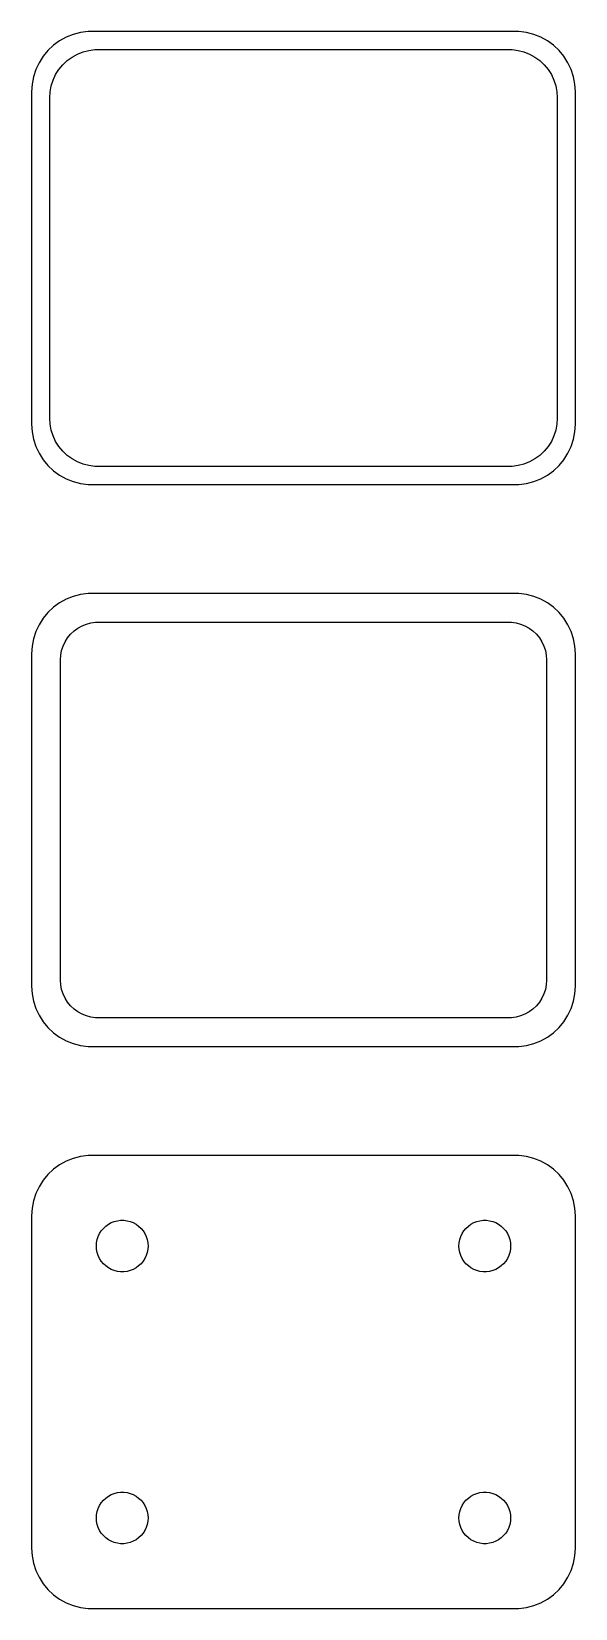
# Model space of a CAD drawing. Header units: metres. Extents: x -22 to 22, y 121 to 251.
import ezdxf

# ---------------------------------------------------------------- set-up
doc = ezdxf.new("R2010")
doc.units = ezdxf.units.M

msp = doc.modelspace()

# ---------------------------------------------------------------- linework, layer by layer
for p, q in [((-19.6289, 250.774), (-20.1791, 250.472)), ((-19.0451, 251.005), (-19.6289, 250.774)), ((-18.4369, 251.161), (-19.0451, 251.005)), ((-17.8139, 251.24), (-18.4369, 251.161)), ((17.8139, 251.24), (-17.8139, 251.24)), ((18.4369, 251.161), (17.8139, 251.24)), ((19.0451, 251.005), (18.4369, 251.161)), ((19.6289, 250.774), (19.0451, 251.005)), ((20.1791, 250.472), (19.6289, 250.774)), ((-21.1448, 249.673), (-21.5451, 249.189)), ((-20.6871, 250.103), (-21.1448, 249.673)), ((-20.1791, 250.472), (-20.6871, 250.103)), ((-19.1433, 249.127), (-18.7031, 249.369)), ((-18.7031, 249.369), (-18.2361, 249.554)), ((-18.2361, 249.554), (-17.7495, 249.679)), ((-17.7495, 249.679), (-17.2512, 249.742)), ((-17.2512, 249.742), (17.2512, 249.742)), ((17.2512, 249.742), (17.7495, 249.679)), ((17.7495, 249.679), (18.2361, 249.554)), ((18.2361, 249.554), (18.7031, 249.369)), ((18.7031, 249.369), (19.1433, 249.127)), ((20.6871, 250.103), (20.1791, 250.472)), ((21.1448, 249.673), (20.6871, 250.103)), ((21.5451, 249.189), (21.1448, 249.673)), ((-22.1489, 248.091), (-22.3429, 247.493)), ((-21.8815, 248.659), (-22.1489, 248.091)), ((-21.5451, 249.189), (-21.8815, 248.659)), ((-20.5052, 247.677), (-20.2361, 248.101)), ((-20.2361, 248.101), (-19.9159, 248.488)), ((-19.9159, 248.488), (-19.5497, 248.832)), ((-19.5497, 248.832), (-19.1433, 249.127)), ((19.1433, 249.127), (19.5497, 248.832)), ((19.5497, 248.832), (19.9159, 248.488)), ((19.9159, 248.488), (20.2361, 248.101)), ((20.2361, 248.101), (20.5052, 247.677)), ((21.8815, 248.659), (21.5451, 249.189)), ((22.1489, 248.091), (21.8815, 248.659)), ((22.3429, 247.493), (22.1489, 248.091)), ((-22.4606, 246.877), (-22.5, 246.25)), ((-22.3429, 247.493), (-22.4606, 246.877)), ((-20.9684, 246.251), (-20.8743, 246.745)), ((-20.8743, 246.745), (-20.7191, 247.222)), ((-20.7191, 247.222), (-20.5052, 247.677)), ((20.5052, 247.677), (20.7191, 247.222)), ((20.7191, 247.222), (20.8743, 246.745)), ((20.8743, 246.745), (20.9684, 246.251)), ((22.4606, 246.877), (22.3429, 247.493)), ((22.5, 246.25), (22.4606, 246.877)), ((-22.5, 246.25), (-22.5, 218.75)), ((-21, 245.75), (-20.9684, 246.251)), ((-21, 219.25), (-21, 245.75)), ((20.9684, 246.251), (21, 245.75)), ((21, 245.75), (21, 219.25)), ((22.5, 218.75), (22.5, 246.25)), ((-20.9684, 218.749), (-21, 219.25)), ((21, 219.25), (20.9684, 218.749)), ((-22.5, 218.75), (-22.4606, 218.123)), ((-22.4606, 218.123), (-22.3429, 217.507)), ((-20.8743, 218.255), (-20.9684, 218.749)), ((-20.7191, 217.778), (-20.8743, 218.255)), ((20.8743, 218.255), (20.7191, 217.778)), ((20.9684, 218.749), (20.8743, 218.255)), ((22.3429, 217.507), (22.4606, 218.123)), ((22.4606, 218.123), (22.5, 218.75)), ((-22.3429, 217.507), (-22.1489, 216.909)), ((-22.1489, 216.909), (-21.8815, 216.341)), ((-20.5052, 217.323), (-20.7191, 217.778)), ((-20.2361, 216.899), (-20.5052, 217.323)), ((-19.9159, 216.512), (-20.2361, 216.899)), ((20.2361, 216.899), (19.9159, 216.512)), ((20.5052, 217.323), (20.2361, 216.899)), ((20.7191, 217.778), (20.5052, 217.323)), ((21.8815, 216.341), (22.1489, 216.909)), ((22.1489, 216.909), (22.3429, 217.507)), ((-21.8815, 216.341), (-21.5451, 215.811)), ((-21.5451, 215.811), (-21.1448, 215.327)), ((-21.1448, 215.327), (-20.6871, 214.897)), ((-19.5497, 216.168), (-19.9159, 216.512)), ((-19.1433, 215.873), (-19.5497, 216.168)), ((-18.7031, 215.631), (-19.1433, 215.873)), ((-18.2361, 215.446), (-18.7031, 215.631)), ((-17.7495, 215.321), (-18.2361, 215.446)), ((-17.2512, 215.258), (-17.7495, 215.321)), ((17.7495, 215.321), (17.2512, 215.258)), ((18.2361, 215.446), (17.7495, 215.321)), ((18.7031, 215.631), (18.2361, 215.446)), ((19.1433, 215.873), (18.7031, 215.631)), ((19.5497, 216.168), (19.1433, 215.873)), ((19.9159, 216.512), (19.5497, 216.168)), ((20.6871, 214.897), (21.1448, 215.327)), ((21.1448, 215.327), (21.5451, 215.811)), ((21.5451, 215.811), (21.8815, 216.341)), ((-20.6871, 214.897), (-20.1791, 214.528)), ((-20.1791, 214.528), (-19.6289, 214.226)), ((-19.6289, 214.226), (-19.0451, 213.995)), ((-19.0451, 213.995), (-18.4369, 213.839)), ((17.2512, 215.258), (-17.2512, 215.258)), ((18.4369, 213.839), (19.0451, 213.995)), ((19.0451, 213.995), (19.6289, 214.226)), ((19.6289, 214.226), (20.1791, 214.528)), ((20.1791, 214.528), (20.6871, 214.897)), ((-18.4369, 213.839), (-17.8139, 213.76)), ((-17.8139, 213.76), (17.8139, 213.76)), ((17.8139, 213.76), (18.4369, 213.839)), ((-20.6871, 203.603), (-21.1448, 203.173)), ((-20.1791, 203.972), (-20.6871, 203.603)), ((-19.6289, 204.274), (-20.1791, 203.972)), ((-19.0451, 204.505), (-19.6289, 204.274)), ((-18.4369, 204.661), (-19.0451, 204.505)), ((-17.8139, 204.74), (-18.4369, 204.661)), ((17.8139, 204.74), (-17.8139, 204.74)), ((18.4369, 204.661), (17.8139, 204.74)), ((19.0451, 204.505), (18.4369, 204.661)), ((19.6289, 204.274), (19.0451, 204.505)), ((20.1791, 203.972), (19.6289, 204.274)), ((20.6871, 203.603), (20.1791, 203.972)), ((21.1448, 203.173), (20.6871, 203.603)), ((-21.5451, 202.689), (-21.8815, 202.159)), ((-21.1448, 203.173), (-21.5451, 202.689)), ((-17.9619, 202.211), (-17.5833, 202.308)), ((-17.5833, 202.308), (-17.1954, 202.357)), ((-17.1954, 202.357), (17.1954, 202.357)), ((17.1954, 202.357), (17.5833, 202.308)), ((17.5833, 202.308), (17.9619, 202.211)), ((21.5451, 202.689), (21.1448, 203.173)), ((21.8815, 202.159), (21.5451, 202.689)), ((-22.3429, 200.993), (-22.4606, 200.377)), ((-22.1489, 201.591), (-22.3429, 200.993)), ((-21.8815, 202.159), (-22.1489, 201.591)), ((-19.7279, 200.75), (-19.5184, 201.08)), ((-19.5184, 201.08), (-19.2692, 201.381)), ((-19.2692, 201.381), (-18.9842, 201.649)), ((-18.9842, 201.649), (-18.668, 201.878)), ((-18.668, 201.878), (-18.3254, 202.067)), ((-18.3254, 202.067), (-17.9619, 202.211)), ((17.9619, 202.211), (18.3254, 202.067)), ((18.3254, 202.067), (18.668, 201.878)), ((18.668, 201.878), (18.9842, 201.649)), ((18.9842, 201.649), (19.2692, 201.381)), ((19.2692, 201.381), (19.5184, 201.08)), ((19.5184, 201.08), (19.7279, 200.75)), ((22.1489, 201.591), (21.8815, 202.159)), ((22.3429, 200.993), (22.1489, 201.591)), ((22.4606, 200.377), (22.3429, 200.993)), ((-22.4606, 200.377), (-22.5, 199.75)), ((-22.5, 199.75), (-22.5, 172.25)), ((-20.1129, 199.25), (-20.0884, 199.64)), ((-20.0884, 199.64), (-20.0151, 200.024)), ((-20.0151, 200.024), (-19.8943, 200.396)), ((-19.8943, 200.396), (-19.7279, 200.75)), ((19.7279, 200.75), (19.8943, 200.396)), ((19.8943, 200.396), (20.0151, 200.024)), ((20.0151, 200.024), (20.0884, 199.64)), ((20.0884, 199.64), (20.1129, 199.25)), ((22.5, 199.75), (22.4606, 200.377)), ((22.5, 172.25), (22.5, 199.75)), ((-20.1129, 172.75), (-20.1129, 199.25)), ((20.1129, 199.25), (20.1129, 172.75)), ((-22.5, 172.25), (-22.4606, 171.623)), ((-20.0884, 172.36), (-20.1129, 172.75)), ((-20.0151, 171.976), (-20.0884, 172.36)), ((20.0884, 172.36), (20.0151, 171.976)), ((20.1129, 172.75), (20.0884, 172.36)), ((22.4606, 171.623), (22.5, 172.25)), ((-22.4606, 171.623), (-22.3429, 171.007)), ((-22.3429, 171.007), (-22.1489, 170.409)), ((-19.8943, 171.604), (-20.0151, 171.976)), ((-19.7279, 171.25), (-19.8943, 171.604)), ((-19.5184, 170.92), (-19.7279, 171.25)), ((19.7279, 171.25), (19.5184, 170.92)), ((19.8943, 171.604), (19.7279, 171.25)), ((20.0151, 171.976), (19.8943, 171.604)), ((22.1489, 170.409), (22.3429, 171.007)), ((22.3429, 171.007), (22.4606, 171.623)), ((-22.1489, 170.409), (-21.8815, 169.841)), ((-21.8815, 169.841), (-21.5451, 169.311)), ((-19.2692, 170.619), (-19.5184, 170.92)), ((-18.9842, 170.351), (-19.2692, 170.619)), ((-18.668, 170.122), (-18.9842, 170.351)), ((-18.3254, 169.933), (-18.668, 170.122)), ((-17.9619, 169.789), (-18.3254, 169.933)), ((-17.5833, 169.692), (-17.9619, 169.789)), ((-17.1954, 169.643), (-17.5833, 169.692)), ((17.1954, 169.643), (-17.1954, 169.643)), ((17.5833, 169.692), (17.1954, 169.643)), ((17.9619, 169.789), (17.5833, 169.692)), ((18.3254, 169.933), (17.9619, 169.789)), ((18.668, 170.122), (18.3254, 169.933)), ((18.9842, 170.351), (18.668, 170.122)), ((19.2692, 170.619), (18.9842, 170.351)), ((19.5184, 170.92), (19.2692, 170.619)), ((21.5451, 169.311), (21.8815, 169.841)), ((21.8815, 169.841), (22.1489, 170.409)), ((-21.5451, 169.311), (-21.1448, 168.827)), ((-21.1448, 168.827), (-20.6871, 168.397)), ((-20.6871, 168.397), (-20.1791, 168.028)), ((20.1791, 168.028), (20.6871, 168.397)), ((20.6871, 168.397), (21.1448, 168.827)), ((21.1448, 168.827), (21.5451, 169.311)), ((-20.1791, 168.028), (-19.6289, 167.726)), ((-19.6289, 167.726), (-19.0451, 167.495)), ((-19.0451, 167.495), (-18.4369, 167.339)), ((-18.4369, 167.339), (-17.8139, 167.26)), ((-17.8139, 167.26), (17.8139, 167.26)), ((17.8139, 167.26), (18.4369, 167.339)), ((18.4369, 167.339), (19.0451, 167.495)), ((19.0451, 167.495), (19.6289, 167.726)), ((19.6289, 167.726), (20.1791, 168.028)), ((-19.0451, 158.005), (-19.6289, 157.774)), ((-18.4369, 158.161), (-19.0451, 158.005)), ((-17.8139, 158.24), (-18.4369, 158.161)), ((17.8139, 158.24), (-17.8139, 158.24)), ((18.4369, 158.161), (17.8139, 158.24)), ((19.0451, 158.005), (18.4369, 158.161)), ((19.6289, 157.774), (19.0451, 158.005)), ((-21.1448, 156.673), (-21.5451, 156.189)), ((-20.6871, 157.103), (-21.1448, 156.673)), ((-20.1791, 157.472), (-20.6871, 157.103)), ((-19.6289, 157.774), (-20.1791, 157.472)), ((20.1791, 157.472), (19.6289, 157.774)), ((20.6871, 157.103), (20.1791, 157.472)), ((21.1448, 156.673), (20.6871, 157.103)), ((21.5451, 156.189), (21.1448, 156.673)), ((-21.8815, 155.659), (-22.1489, 155.091)), ((-21.5451, 156.189), (-21.8815, 155.659)), ((21.8815, 155.659), (21.5451, 156.189)), ((22.1489, 155.091), (21.8815, 155.659)), ((-22.3429, 154.493), (-22.4606, 153.877)), ((-22.1489, 155.091), (-22.3429, 154.493)), ((22.3429, 154.493), (22.1489, 155.091)), ((22.4606, 153.877), (22.3429, 154.493)), ((-22.4606, 153.877), (-22.5, 153.25)), ((-22.5, 153.25), (-22.5, 125.75)), ((-16.1441, 152.553), (-15.9091, 152.682)), ((-15.9091, 152.682), (-15.6598, 152.781)), ((-15.6598, 152.781), (-15.4001, 152.847)), ((-15.4001, 152.847), (-15.1341, 152.881)), ((-15.1341, 152.881), (-14.8659, 152.881)), ((-14.8659, 152.881), (-14.5999, 152.847)), ((-14.5999, 152.847), (-14.3401, 152.781)), ((-14.3401, 152.781), (-14.0908, 152.682)), ((-14.0908, 152.682), (-13.8559, 152.553)), ((13.8559, 152.553), (14.0908, 152.682)), ((14.0908, 152.682), (14.3401, 152.781)), ((14.3401, 152.781), (14.5999, 152.847)), ((14.5999, 152.847), (14.8659, 152.881)), ((14.8659, 152.881), (15.1341, 152.881)), ((15.1341, 152.881), (15.4001, 152.847)), ((15.4001, 152.847), (15.6598, 152.781)), ((15.6598, 152.781), (15.9091, 152.682)), ((15.9091, 152.682), (16.1441, 152.553)), ((22.5, 153.25), (22.4606, 153.877)), ((22.5, 125.75), (22.5, 153.25)), ((-17.0682, 151.281), (-16.9853, 151.536)), ((-16.9853, 151.536), (-16.8712, 151.779)), ((-16.8712, 151.779), (-16.7275, 152.005)), ((-16.7275, 152.005), (-16.5565, 152.212)), ((-16.5565, 152.212), (-16.3611, 152.395)), ((-16.3611, 152.395), (-16.1441, 152.553)), ((-13.8559, 152.553), (-13.6389, 152.395)), ((-13.6389, 152.395), (-13.4434, 152.212)), ((-13.4434, 152.212), (-13.2725, 152.005)), ((-13.2725, 152.005), (-13.1288, 151.779)), ((-13.1288, 151.779), (-13.0146, 151.536)), ((-13.0146, 151.536), (-12.9318, 151.281)), ((12.9318, 151.281), (13.0146, 151.536)), ((13.0146, 151.536), (13.1288, 151.779)), ((13.1288, 151.779), (13.2725, 152.005)), ((13.2725, 152.005), (13.4434, 152.212)), ((13.4434, 152.212), (13.6389, 152.395)), ((13.6389, 152.395), (13.8559, 152.553)), ((16.1441, 152.553), (16.3611, 152.395)), ((16.3611, 152.395), (16.5565, 152.212)), ((16.5565, 152.212), (16.7275, 152.005)), ((16.7275, 152.005), (16.8712, 151.779)), ((16.8712, 151.779), (16.9853, 151.536)), ((16.9853, 151.536), (17.0682, 151.281)), ((-17.1353, 150.75), (-17.1185, 151.018)), ((-17.1185, 150.482), (-17.1353, 150.75)), ((-17.1185, 151.018), (-17.0682, 151.281)), ((-17.0682, 150.219), (-17.1185, 150.482)), ((-16.9853, 149.964), (-17.0682, 150.219)), ((-12.9318, 150.219), (-13.0146, 149.964)), ((-12.9318, 151.281), (-12.8815, 151.018)), ((-12.8815, 150.482), (-12.9318, 150.219)), ((-12.8815, 151.018), (-12.8647, 150.75)), ((-12.8647, 150.75), (-12.8815, 150.482)), ((12.8647, 150.75), (12.8815, 151.018)), ((12.8815, 150.482), (12.8647, 150.75)), ((12.8815, 151.018), (12.9318, 151.281)), ((12.9318, 150.219), (12.8815, 150.482)), ((13.0146, 149.964), (12.9318, 150.219)), ((17.0682, 150.219), (16.9853, 149.964)), ((17.0682, 151.281), (17.1185, 151.018)), ((17.1185, 150.482), (17.0682, 150.219)), ((17.1185, 151.018), (17.1353, 150.75)), ((17.1353, 150.75), (17.1185, 150.482)), ((-16.8712, 149.721), (-16.9853, 149.964)), ((-16.7275, 149.495), (-16.8712, 149.721)), ((-16.5565, 149.288), (-16.7275, 149.495)), ((-16.3611, 149.105), (-16.5565, 149.288)), ((-16.1441, 148.947), (-16.3611, 149.105)), ((-15.9091, 148.818), (-16.1441, 148.947)), ((-15.6598, 148.719), (-15.9091, 148.818)), ((-14.0908, 148.818), (-14.3401, 148.719)), ((-13.8559, 148.947), (-14.0908, 148.818)), ((-13.6389, 149.105), (-13.8559, 148.947)), ((-13.4434, 149.288), (-13.6389, 149.105)), ((-13.2725, 149.495), (-13.4434, 149.288)), ((-13.1288, 149.721), (-13.2725, 149.495)), ((-13.0146, 149.964), (-13.1288, 149.721)), ((13.1288, 149.721), (13.0146, 149.964)), ((13.2725, 149.495), (13.1288, 149.721)), ((13.4434, 149.288), (13.2725, 149.495)), ((13.6389, 149.105), (13.4434, 149.288)), ((13.8559, 148.947), (13.6389, 149.105)), ((14.0908, 148.818), (13.8559, 148.947)), ((14.3401, 148.719), (14.0908, 148.818)), ((15.9091, 148.818), (15.6598, 148.719)), ((16.1441, 148.947), (15.9091, 148.818)), ((16.3611, 149.105), (16.1441, 148.947)), ((16.5565, 149.288), (16.3611, 149.105)), ((16.7275, 149.495), (16.5565, 149.288)), ((16.8712, 149.721), (16.7275, 149.495)), ((16.9853, 149.964), (16.8712, 149.721)), ((-15.4001, 148.653), (-15.6598, 148.719)), ((-15.1341, 148.619), (-15.4001, 148.653)), ((-14.8659, 148.619), (-15.1341, 148.619)), ((-14.5999, 148.653), (-14.8659, 148.619)), ((-14.3401, 148.719), (-14.5999, 148.653)), ((14.5999, 148.653), (14.3401, 148.719)), ((14.8659, 148.619), (14.5999, 148.653)), ((15.1341, 148.619), (14.8659, 148.619)), ((15.4001, 148.653), (15.1341, 148.619)), ((15.6598, 148.719), (15.4001, 148.653)), ((-16.9853, 129.036), (-16.8712, 129.279)), ((-16.8712, 129.279), (-16.7275, 129.505)), ((-16.7275, 129.505), (-16.5565, 129.712)), ((-16.5565, 129.712), (-16.3611, 129.895)), ((-16.3611, 129.895), (-16.1441, 130.053)), ((-16.1441, 130.053), (-15.9091, 130.182)), ((-15.9091, 130.182), (-15.6598, 130.281)), ((-15.6598, 130.281), (-15.4001, 130.347)), ((-15.4001, 130.347), (-15.1341, 130.381)), ((-15.1341, 130.381), (-14.8659, 130.381)), ((-14.8659, 130.381), (-14.5999, 130.347)), ((-14.5999, 130.347), (-14.3401, 130.281)), ((-14.3401, 130.281), (-14.0908, 130.182)), ((-14.0908, 130.182), (-13.8559, 130.053)), ((-13.8559, 130.053), (-13.6389, 129.895)), ((-13.6389, 129.895), (-13.4434, 129.712)), ((-13.4434, 129.712), (-13.2725, 129.505)), ((-13.2725, 129.505), (-13.1288, 129.279)), ((-13.1288, 129.279), (-13.0146, 129.036)), ((13.0146, 129.036), (13.1288, 129.279)), ((13.1288, 129.279), (13.2725, 129.505)), ((13.2725, 129.505), (13.4434, 129.712)), ((13.4434, 129.712), (13.6389, 129.895)), ((13.6389, 129.895), (13.8559, 130.053)), ((13.8559, 130.053), (14.0908, 130.182)), ((14.0908, 130.182), (14.3401, 130.281)), ((14.3401, 130.281), (14.5999, 130.347)), ((14.5999, 130.347), (14.8659, 130.381)), ((14.8659, 130.381), (15.1341, 130.381)), ((15.1341, 130.381), (15.4001, 130.347)), ((15.4001, 130.347), (15.6598, 130.281)), ((15.6598, 130.281), (15.9091, 130.182)), ((15.9091, 130.182), (16.1441, 130.053)), ((16.1441, 130.053), (16.3611, 129.895)), ((16.3611, 129.895), (16.5565, 129.712)), ((16.5565, 129.712), (16.7275, 129.505)), ((16.7275, 129.505), (16.8712, 129.279)), ((16.8712, 129.279), (16.9853, 129.036)), ((-17.1353, 128.25), (-17.1185, 128.518)), ((-17.1185, 127.982), (-17.1353, 128.25)), ((-17.1185, 128.518), (-17.0682, 128.781)), ((-17.0682, 127.719), (-17.1185, 127.982)), ((-17.0682, 128.781), (-16.9853, 129.036)), ((-13.0146, 129.036), (-12.9318, 128.781)), ((-12.9318, 128.781), (-12.8815, 128.518)), ((-12.8815, 127.982), (-12.9318, 127.719)), ((-12.8815, 128.518), (-12.8647, 128.25)), ((-12.8647, 128.25), (-12.8815, 127.982)), ((12.8647, 128.25), (12.8815, 128.518)), ((12.8815, 127.982), (12.8647, 128.25)), ((12.8815, 128.518), (12.9318, 128.781)), ((12.9318, 127.719), (12.8815, 127.982)), ((12.9318, 128.781), (13.0146, 129.036)), ((16.9853, 129.036), (17.0682, 128.781)), ((17.0682, 128.781), (17.1185, 128.518)), ((17.1185, 127.982), (17.0682, 127.719)), ((17.1185, 128.518), (17.1353, 128.25)), ((17.1353, 128.25), (17.1185, 127.982)), ((-16.9853, 127.464), (-17.0682, 127.719)), ((-16.8712, 127.221), (-16.9853, 127.464)), ((-16.7275, 126.995), (-16.8712, 127.221)), ((-16.5565, 126.788), (-16.7275, 126.995)), ((-16.3611, 126.605), (-16.5565, 126.788)), ((-16.1441, 126.447), (-16.3611, 126.605)), ((-13.6389, 126.605), (-13.8559, 126.447)), ((-13.4434, 126.788), (-13.6389, 126.605)), ((-13.2725, 126.995), (-13.4434, 126.788)), ((-13.1288, 127.221), (-13.2725, 126.995)), ((-13.0146, 127.464), (-13.1288, 127.221)), ((-12.9318, 127.719), (-13.0146, 127.464)), ((13.0146, 127.464), (12.9318, 127.719)), ((13.1288, 127.221), (13.0146, 127.464)), ((13.2725, 126.995), (13.1288, 127.221)), ((13.4434, 126.788), (13.2725, 126.995)), ((13.6389, 126.605), (13.4434, 126.788)), ((13.8559, 126.447), (13.6389, 126.605)), ((16.3611, 126.605), (16.1441, 126.447)), ((16.5565, 126.788), (16.3611, 126.605)), ((16.7275, 126.995), (16.5565, 126.788)), ((16.8712, 127.221), (16.7275, 126.995)), ((16.9853, 127.464), (16.8712, 127.221)), ((17.0682, 127.719), (16.9853, 127.464)), ((-22.5, 125.75), (-22.4606, 125.123)), ((-15.9091, 126.318), (-16.1441, 126.447)), ((-15.6598, 126.219), (-15.9091, 126.318)), ((-15.4001, 126.153), (-15.6598, 126.219)), ((-15.1341, 126.119), (-15.4001, 126.153)), ((-14.8659, 126.119), (-15.1341, 126.119)), ((-14.5999, 126.153), (-14.8659, 126.119)), ((-14.3401, 126.219), (-14.5999, 126.153)), ((-14.0908, 126.318), (-14.3401, 126.219)), ((-13.8559, 126.447), (-14.0908, 126.318)), ((14.0908, 126.318), (13.8559, 126.447)), ((14.3401, 126.219), (14.0908, 126.318)), ((14.5999, 126.153), (14.3401, 126.219)), ((14.8659, 126.119), (14.5999, 126.153)), ((15.1341, 126.119), (14.8659, 126.119)), ((15.4001, 126.153), (15.1341, 126.119)), ((15.6598, 126.219), (15.4001, 126.153)), ((15.9091, 126.318), (15.6598, 126.219)), ((16.1441, 126.447), (15.9091, 126.318)), ((22.4606, 125.123), (22.5, 125.75)), ((-22.4606, 125.123), (-22.3429, 124.507)), ((-22.3429, 124.507), (-22.1489, 123.909)), ((22.1489, 123.909), (22.3429, 124.507)), ((22.3429, 124.507), (22.4606, 125.123)), ((-22.1489, 123.909), (-21.8815, 123.341)), ((-21.8815, 123.341), (-21.5451, 122.811)), ((-21.5451, 122.811), (-21.1448, 122.327)), ((21.1448, 122.327), (21.5451, 122.811)), ((21.5451, 122.811), (21.8815, 123.341)), ((21.8815, 123.341), (22.1489, 123.909)), ((-21.1448, 122.327), (-20.6871, 121.897)), ((-20.6871, 121.897), (-20.1791, 121.528)), ((-20.1791, 121.528), (-19.6289, 121.226)), ((19.6289, 121.226), (20.1791, 121.528)), ((20.1791, 121.528), (20.6871, 121.897)), ((20.6871, 121.897), (21.1448, 122.327)), ((-19.6289, 121.226), (-19.0451, 120.995)), ((-19.0451, 120.995), (-18.4369, 120.839)), ((-18.4369, 120.839), (-17.8139, 120.76)), ((-17.8139, 120.76), (17.8139, 120.76)), ((17.8139, 120.76), (18.4369, 120.839)), ((18.4369, 120.839), (19.0451, 120.995)), ((19.0451, 120.995), (19.6289, 121.226))]:
    msp.add_line(p, q)

doc.saveas('drawing.dxf')
